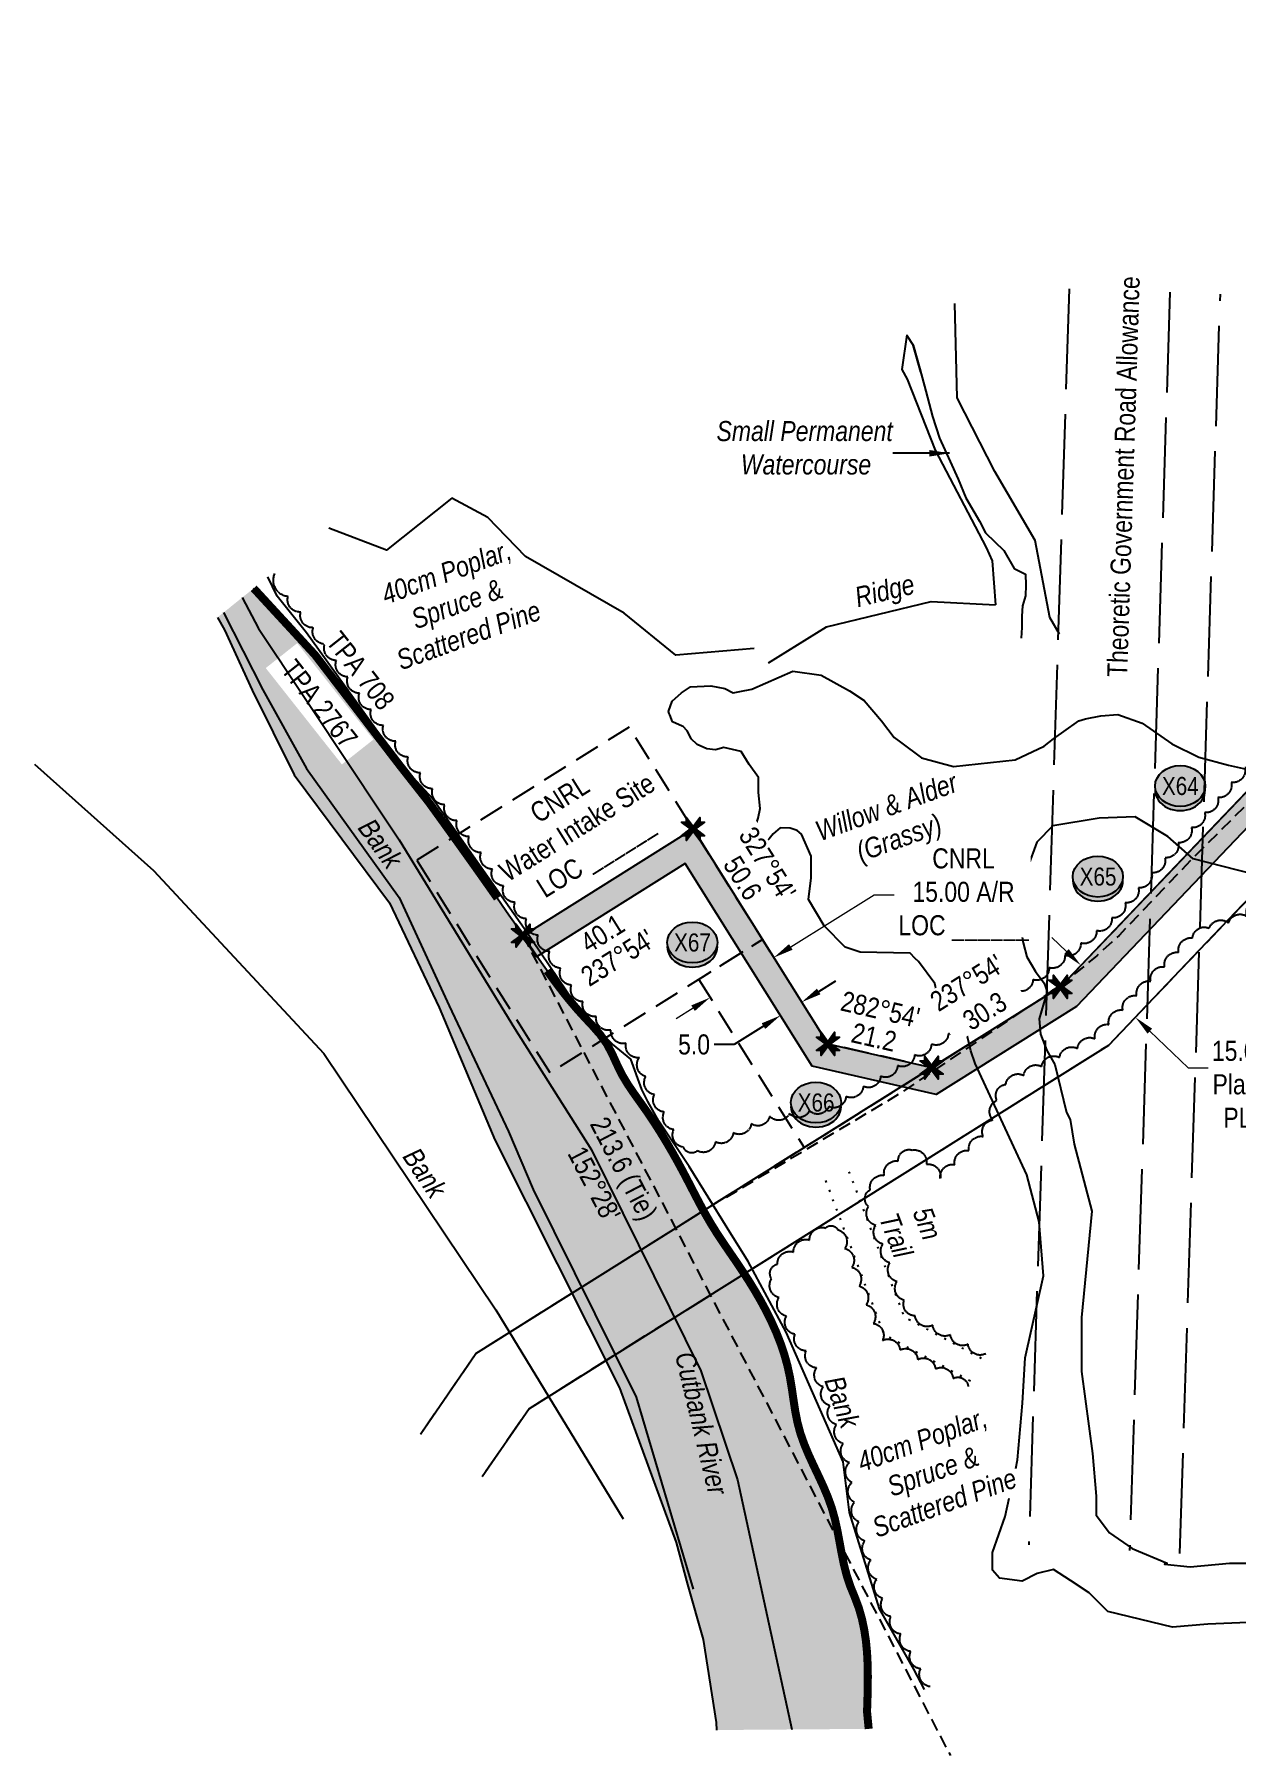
# Model space of a CAD drawing. Extents: x 350972 to 367082, y 6047220 to 6054831.
# Drawn here: x 355154 to 355753, y 6047321 to 6048179 of the extents above; entities that cross this region are included whole.
import ezdxf
from ezdxf.enums import TextEntityAlignment as Align

# ---------------------------------------------------------------- set-up
doc = ezdxf.new("R2010")
doc.units = 0
doc.header["$LTSCALE"] = 5
doc.header["$PDSIZE"] = 0.5
for name, pattern in [('0', [1, 1, 0]), ('CENTERLINEX3', [5, 2.5, -1, 0.5, -1]), ('foc-ACCESSROAD', [3.75, 2.5, -1.25]), ('foc-TIELINE', [1.875, 1.25, -0.625]), ('foc-TOPO', [1, 0.2, -0.8]), ('foc-UNSURVEYED', [12.5, 10, -2.5]), ('UG_PIPE', [1.875, 1.25, -0.625])]:
    doc.linetypes.add(name, pattern=pattern)
doc.layers.get('Defpoints').update_dxf_attribs({"color": 9})
for name, color, linetype in [('AS-PIPE-UG', 44, 'UG_PIPE'), ('C-AR', 13, 'foc-ACCESSROAD'), ('C-RW', 13, 'Continuous'), ('C-WS', 13, 'foc-ACCESSROAD'), ('L-BD', 7, 'Continuous'), ('L-BD1', 253, 'Continuous'), ('L-MON', 1, 'Continuous'), ('L-ROAD-T', 7, 'Continuous'), ('L-TIE', 7, 'foc-TIELINE'), ('L-USEC', 7, 'foc-UNSURVEYED'), ('P-CROSSINGS', 250, 'Continuous'), ('P-PROPOSED', 10, 'Continuous'), ('P-PROPOSED-H', 21, 'Continuous'), ('P-TXT', 4, 'Continuous'), ('T-BUSH', 110, '0'), ('T-BUSH-T', 110, 'Continuous'), ('T-CREEK', 160, 'Continuous'), ('T-GENERAL', 48, 'foc-TOPO'), ('T-SLOPE', 48, 'Continuous'), ('T-WATER', 160, 'Continuous'), ('T-WATER-H', 133, 'Continuous'), ('T-WATER-T', 170, 'Continuous'), ('WETLAND', 143, 'Continuous')]:
    doc.layers.add(name, color=color, linetype=linetype)
doc.layers.add('AS-TRAPPER BOUNDARY', color=7, linetype='CENTERLINEX3', true_color=0xb85c00, transparency=0.6)
doc.layers.add('AS-TRAPPER-T', color=7, linetype='Continuous', true_color=0xc26100)
for name, color, linetype, lineweight in [('C-AR-T', 13, 'Continuous', 9), ('C-RW-T', 13, 'Continuous', 9), ('C-WS-T', 13, 'Continuous', 9), ('T-TEXT', 48, 'Continuous', 18)]:
    doc.layers.add(name, color=color, linetype=linetype, lineweight=lineweight)
doc.styles.add('240', font='ARIALN.TTF', dxfattribs={"height": 30})
doc.styles.add('80CG', font='ARIALN.TTF', dxfattribs={"height": 10})
doc.styles.add('80L', font='ARIALN.TTF', dxfattribs={"height": 10})
doc.styles.add('Crossing', font='ARIALN.TTF', dxfattribs={"height": 10})
doc.styles.add('foc-LtypeFont', font='ARIALN.TTF', dxfattribs={"height": 7.35})
doc.styles.get("Standard").update_dxf_attribs({"font": 'ARIALN.TTF'})
doc.linetypes.add('foc-TOPO-flowdirection-NOLINE', pattern='A,0,[">",foc-LtypeFont,S=0.3,R=0,X=0,Y=-0.945],-20,[">",foc-LtypeFont,S=0.3,R=0,X=0,Y=-0.945],0', length=20)
doc.dimstyles.new('Compass 5 000', dxfattribs={"dimscale": 5, "dimtxt": 9, "dimasz": 2, "dimexe": 0.2, "dimexo": 0.0625, "dimgap": 0.5, "dimtad": 0, "dimtih": 1, "dimtoh": 1, "dimzin": 0, "dimdsep": 46, "dimtxsty": '80CG', "dimcen": 0.1, "dimse1": 1, "dimse2": 1, "dimclrd": 256, "dimclrt": 256, "dimaunit": 1, "dimadec": 4, "dimazin": 0, "dimtfac": 0.06, "dimtofl": 0, "dimtmove": 0, "dimatfit": 1, "dimfxl": 0.2, "dimtolj": 1, "dimtzin": 0, "dimlwd": -1, "dimarcsym": 0})

# ---------------------------------------------------------------- blocks, each defined once
blk = doc.blocks.new('*D544')
at = {"layer": 'C-RW-T', "transparency": 16777216}
for p, q in [((355668.43, 6047721.66), (355661.19, 6047728.56)), ((355710.01, 6047681.95), (355729.11, 6047663.71)), ((355729.11, 6047663.71), (355739.11, 6047663.71))]:
    blk.add_line(p, q, dxfattribs=at)
for points in [[(355669.58, 6047722.86), (355667.28, 6047720.45), (355675.66, 6047714.75)], [(355711.16, 6047683.16), (355708.86, 6047680.74), (355702.78, 6047688.86)]]:
    blk.add_solid(points, dxfattribs=at)
at = {"layer": 'Defpoints', "color": 0, "transparency": 16777216}
for p in [(355685.16, 6047724.7), (355712.28, 6047698.81), (355702.78, 6047688.86)]:
    blk.add_point(p, dxfattribs=at)
at = {"layer": 'C-RW-T', "transparency": 16777216, "insert": (355778.2, 6047663.71), "char_height": 10, "attachment_point": 5, "style": '80CG'}
blk.add_mtext('\\A1;CNRL\\P15.00 P/L R/W\\PPlan 972 0902\\PPLA 960075', dxfattribs=at)
blk = doc.blocks.new('*D547')
at = {"layer": 'C-AR-T', "transparency": 16777216}
for p, q in [((355530.98, 6047723.94), (355572.51, 6047749.98)), ((355572.51, 6047749.98), (355582.51, 6047749.98)), ((355482.28, 6047693.39), (355473.8, 6047688.08))]:
    blk.add_line(p, q, dxfattribs=at)
for points in [[(355530.1, 6047725.35), (355531.87, 6047722.53), (355522.51, 6047718.62)], [(355481.39, 6047694.8), (355483.16, 6047691.98), (355490.75, 6047698.7)]]:
    blk.add_solid(points, dxfattribs=at)
at = {"layer": 'Defpoints', "color": 0, "transparency": 16777216}
for p in [(355522.51, 6047718.62), (355534.61, 6047699.34), (355502.84, 6047679.42)]:
    blk.add_point(p, dxfattribs=at)
at = {"layer": 'C-AR-T', "transparency": 16777216, "insert": (355617.11, 6047749.98), "char_height": 10, "attachment_point": 5, "style": '80CG', "bg_fill": 3, "box_fill_scale": 1.1, "bg_fill_color": 256, "bg_fill_true_color": 13158600, "bg_fill_transparency": 0}
blk.add_mtext('\\A1;CNRL\\P15.00 A/R\\PLOC ______', dxfattribs=at)
blk = doc.blocks.new('TEMP')
h = blk.add_hatch(color=255)
h.dxf.hatch_style = 1
h.paths.add_polyline_path([(0, 0.25), (-0.67, 1.15), (-0.67, 0.67), (-1.15, 0.67), (-0.25, 0), (-1.15, -0.67), (-0.67, -0.67), (-0.67, -1.15), (0, -0.25), (0.67, -1.15), (0.67, -0.67), (1.15, -0.67), (0.25, 0), (1.15, 0.67), (0.67, 0.67), (0.67, 1.15)])
h.paths.add_polyline_path([(0.57, 0.85), (0.57, 0.57), (0.85, 0.57), (0.08, 0), (0.85, -0.57), (0.57, -0.57), (0.57, -0.85), (0, -0.08), (-0.57, -0.85), (-0.57, -0.57), (-0.85, -0.57), (-0.08, 0), (-0.85, 0.57), (-0.57, 0.57), (-0.57, 0.85), (0, 0.08)], flags=16)
h = blk.add_hatch(color=1)
h.dxf.hatch_style = 1
h.paths.add_polyline_path([(0, 0.08), (-0.57, 0.85), (-0.57, 0.57), (-0.85, 0.57), (-0.08, 0), (-0.85, -0.57), (-0.57, -0.57), (-0.57, -0.85), (0, -0.08), (0.57, -0.85), (0.57, -0.57), (0.85, -0.57), (0.08, 0), (0.85, 0.57), (0.57, 0.57), (0.57, 0.85)])
at = {"color": 1}
for p, q in [((-0.08, 0), (0.08, 0)), ((0, 0.08), (0, -0.08))]:
    blk.add_line(p, q, dxfattribs=at)
at = {"color": 255, "flags": 128}
blk.add_lwpolyline([(-0.25, 0), (-1.15, 0.67), (-0.67, 0.67), (-0.67, 1.15), (0, 0.25), (0.67, 1.15), (0.67, 0.67), (1.15, 0.67), (0.25, 0), (1.15, -0.67), (0.67, -0.67), (0.67, -1.15), (0, -0.25), (-0.67, -1.15), (-0.67, -0.67), (-1.15, -0.67)], close=True, dxfattribs=at)
at = {"color": 1, "flags": 128}
blk.add_lwpolyline([(-0.08, 0), (-0.85, 0.57), (-0.57, 0.57), (-0.57, 0.85), (0, 0.08), (0.57, 0.85), (0.57, 0.57), (0.85, 0.57), (0.08, 0), (0.85, -0.57), (0.57, -0.57), (0.57, -0.85), (0, -0.08), (-0.57, -0.85), (-0.57, -0.57), (-0.85, -0.57)], close=True, dxfattribs=at)
blk = doc.blocks.new('xing2')
h = blk.add_hatch(color=50)
h.dxf.hatch_style = 1
edge = h.paths.add_edge_path()
edge.add_ellipse((0, 0), major_axis=(-12.5, 0), ratio=0.816297, start_angle=0, end_angle=360)
h = blk.add_hatch(color=250)
h.dxf.hatch_style = 1
edge = h.paths.add_edge_path()
edge.add_ellipse((0, -2.05), major_axis=(-12.5, 0), ratio=0.816297, start_angle=0, end_angle=180)
edge.add_line((12.5, -2.05), (12.5, 0))
edge.add_ellipse((0, 0), major_axis=(-12.5, 0), ratio=0.816297, start_angle=0, end_angle=180, ccw=False)
edge.add_line((-12.5, 0), (-12.5, -2.05))
at = {"color": 250}
blk.add_ellipse((0, 0), major_axis=(-12.5, 0), ratio=0.816297, dxfattribs=at)
blk.add_ellipse((0, -2.05), major_axis=(-12.5, 0), ratio=0.816297, start_param=0, end_param=3.141593, dxfattribs=at)
at = {"color": 250, "style": 'Crossing'}
blk.add_attdef('CROSSING', text='', height=9, dxfattribs=at).set_placement((0.09, 0.02), align=Align.MIDDLE_CENTER)
at = {"color": 250, "style": 'Crossing', "flags": 1}
for tag, p in [('OWNER', (0.09, -12.49)), ('DESCRIPTION', (0.09, -25.77)), ('LOCATION', (0.09, -39.3)), ('DWG_REF', (0.09, -52.84))]:
    blk.add_attdef(tag, text='', height=9, dxfattribs=at).set_placement(p, align=Align.MIDDLE_CENTER)
blk = doc.blocks.new('*D630')
at = {"layer": 'Defpoints', "color": 0, "transparency": 16777216}
for p in [(355512.87, 6047734), (355502.28, 6047727.36), (355525.86, 6047689.77)]:
    blk.add_point(p, dxfattribs=at)
at = {"layer": 'P-TXT', "transparency": 16777216}
for p, q in [((355544.92, 6047701.72), (355553.39, 6047707.03)), ((355517.39, 6047684.45), (355502.72, 6047675.25)), ((355502.72, 6047675.25), (355492.72, 6047675.25))]:
    blk.add_line(p, q, dxfattribs=at)
for points in [[(355544.03, 6047703.13), (355545.8, 6047700.31), (355536.45, 6047696.41)], [(355516.5, 6047685.86), (355518.27, 6047683.04), (355525.86, 6047689.77)]]:
    blk.add_solid(points, dxfattribs=at)
at = {"layer": 'P-TXT', "transparency": 16777216, "insert": (355482.77, 6047675.25), "char_height": 10, "attachment_point": 5, "style": '80CG'}
blk.add_mtext('\\A1;5.0', dxfattribs=at)

msp = doc.modelspace()

# ---------------------------------------------------------------- hatches: boundary and pattern name
at = {"layer": 'P-PROPOSED-H'}
h = msp.add_hatch(color=256, dxfattribs=at)
h.dxf.hatch_style = 1
h.paths.add_polyline_path([(355840.916, 6048178.974), (355919.748, 6048123.436), (355952.638, 6048100.266), (355968.311, 6048092.899), (355862.466, 6047892.289), (355673.392, 6047694.276), (355603.442, 6047650.406), (355541.664, 6047664.562), (355478.347, 6047765.52), (355404.236, 6047719.039), (355397.448, 6047729.536), (355482.295, 6047782.748), (355549.502, 6047675.588), (355601.186, 6047663.746), (355665.429, 6047704.036), (355852.223, 6047899.662), (355951.148, 6048087.155), (355946.332, 6048089.418), (355912.55, 6048113.218), (355833.536, 6048168.883)])
at = {"layer": 'T-WATER-H'}
h = msp.add_hatch(color=256, dxfattribs=at)
h.dxf.hatch_style = 1
h.paths.add_polyline_path([(355493.908, 6047333.427), (355569.768, 6047334.015), (355568.948, 6047342.596), (355569.146, 6047348.512), (355569.294, 6047354.416), (355569.345, 6047360.295), (355569.247, 6047366.137), (355568.953, 6047371.93), (355568.414, 6047377.661), (355567.579, 6047383.319), (355566.4, 6047388.89), (355564.827, 6047394.362), (355562.819, 6047399.725), (355560.631, 6047405.053), (355558.812, 6047410.498), (355557.397, 6047416.069), (355556.242, 6047421.721), (355555.202, 6047427.408), (355554.135, 6047433.087), (355552.898, 6047438.714), (355551.346, 6047444.243), (355549.399, 6047449.65), (355547.151, 6047454.963), (355544.724, 6047460.218), (355540.409, 6047469.321), (355537.611, 6047476.008), (355535.708, 6047481.403), (355534.232, 6047486.922), (355533.135, 6047492.554), (355532.253, 6047498.252), (355531.416, 6047503.97), (355530.458, 6047509.663), (355529.223, 6047515.286), (355527.669, 6047520.824), (355525.824, 6047526.278), (355523.713, 6047531.649), (355521.363, 6047536.936), (355518.799, 6047542.141), (355516.05, 6047547.265), (355513.139, 6047552.307), (355510.095, 6047557.269), (355506.944, 6047562.152), (355503.712, 6047566.957), (355500.446, 6047571.714), (355495.107, 6047579.532), (355491.003, 6047586.12), (355488.135, 6047591.093), (355485.39, 6047596.147), (355482.721, 6047601.251), (355480.076, 6047606.374), (355477.407, 6047611.483), (355474.671, 6047616.554), (355471.855, 6047621.577), (355468.954, 6047626.548), (355465.96, 6047631.463), (355462.865, 6047636.317), (355459.664, 6047641.106), (355456.35, 6047645.825), (355450.588, 6047653.859), (355446.786, 6047660.201), (355444.246, 6047665.38), (355441.86, 6047670.64), (355439.165, 6047675.692), (355435.826, 6047680.325), (355432.018, 6047684.658), (355425.604, 6047691.477), (355420.431, 6047697.597), (355416.837, 6047702.101), (355413.357, 6047706.686), (355409.969, 6047711.336), (355406.653, 6047716.037), (355403.389, 6047720.775), (355400.155, 6047725.535), (355396.93, 6047730.302), (355393.696, 6047735.061), (355390.443, 6047739.808), (355387.172, 6047744.543), (355383.885, 6047749.266), (355380.584, 6047753.98), (355377.269, 6047758.684), (355373.943, 6047763.38), (355370.606, 6047768.069), (355367.26, 6047772.751), (355363.907, 6047777.429), (355360.548, 6047782.103), (355357.185, 6047786.773), (355353.819, 6047791.442), (355350.429, 6047796.112), (355336.044, 6047814.408), (355293.771, 6047869.505), (355263.187, 6047902.716), (355245.129, 6047888.238), (355248.712, 6047881.995), (355262.515, 6047851.955), (355283.399, 6047809.717), (355330.865, 6047745.955), (355355.605, 6047693.665), (355383.415, 6047627.672), (355445.549, 6047504.069), (355473.915, 6047426.974), (355479.573, 6047406.055), (355487.346, 6047378.566), (355493.772, 6047337.143)])

# ---------------------------------------------------------------- linework, layer by layer
at = {"layer": 'AS-PIPE-UG', "flags": 128}
msp.add_lwpolyline([(355903.111, 6048102.94), (355919.412, 6048090.007), (355930.184, 6048079.788), (355937.218, 6048068.101), (355938.163, 6048060.752), (355937.478, 6048053.583), (355934.785, 6048043.491), (355931.729, 6048035.419), (355929.143, 6048027.868), (355923.96, 6048017.193), (355907.267, 6047983.732), (355877.266, 6047929.972), (355866.802, 6047913.601), (355854.777, 6047896.543), (355835.776, 6047873.766), (355788.329, 6047825.855), (355769.471, 6047806.163), (355730.396, 6047767.106), (355694.722, 6047729.699), (355683.534, 6047719.46), (355672.722, 6047710.655), (355659.255, 6047700.686), (355584.848, 6047650.456), (355497.889, 6047598.519)], dxfattribs=at)
at = {"layer": 'AS-TRAPPER BOUNDARY', "const_width": 3.999, "flags": 128}
msp.add_lwpolyline([(355569.835, 6047334.016), (355569.015, 6047342.591), (355569.213, 6047348.507), (355569.362, 6047354.411), (355569.412, 6047360.29), (355569.315, 6047366.132), (355569.021, 6047371.925), (355568.481, 6047377.656), (355567.646, 6047383.314), (355566.467, 6047388.885), (355564.895, 6047394.357), (355562.887, 6047399.72), (355560.698, 6047405.048), (355558.88, 6047410.493), (355557.465, 6047416.064), (355556.309, 6047421.716), (355555.27, 6047427.403), (355554.203, 6047433.082), (355552.965, 6047438.709), (355551.413, 6047444.238), (355549.467, 6047449.645), (355547.218, 6047454.958), (355544.792, 6047460.213), (355542.311, 6047465.447), (355539.898, 6047470.698), (355537.679, 6047476.003), (355535.775, 6047481.398), (355534.299, 6047486.917), (355533.203, 6047492.549), (355532.32, 6047498.247), (355531.484, 6047503.965), (355530.526, 6047509.658), (355529.29, 6047515.281), (355527.737, 6047520.819), (355525.891, 6047526.273), (355523.781, 6047531.644), (355521.43, 6047536.931), (355518.867, 6047542.136), (355516.117, 6047547.26), (355513.207, 6047552.302), (355510.163, 6047557.264), (355507.011, 6047562.147), (355503.78, 6047566.952), (355500.514, 6047571.709), (355497.27, 6047576.459), (355494.103, 6047581.247), (355491.071, 6047586.115), (355488.202, 6047591.088), (355485.458, 6047596.142), (355482.789, 6047601.246), (355480.144, 6047606.369), (355477.474, 6047611.478), (355474.738, 6047616.549), (355471.923, 6047621.572), (355469.022, 6047626.543), (355466.027, 6047631.458), (355462.933, 6047636.312), (355459.731, 6047641.101), (355456.417, 6047645.82), (355453.055, 6047650.509), (355449.809, 6047655.266), (355446.853, 6047660.196), (355444.314, 6047665.375), (355441.928, 6047670.635), (355439.233, 6047675.687), (355435.894, 6047680.32), (355432.086, 6047684.653), (355428.108, 6047688.882), (355424.226, 6047693.182), (355420.498, 6047697.592), (355416.904, 6047702.096), (355413.424, 6047706.681), (355410.036, 6047711.331), (355409.528, 6047712.052)], dxfattribs=at)
at = {"layer": 'C-AR', "flags": 128}
msp.add_lwpolyline([(355346.357, 6047481.053), (355373.972, 6047521.247), (355658.472, 6047699.67), (355665.429, 6047704.036), (355736.465, 6047778.43), (355852.223, 6047899.662), (355942.974, 6048071.663), (355976.945, 6048055.697), (355882.95, 6047877.543), (355734.662, 6047722.249), (355689.315, 6047674.757), (355657.023, 6047654.504), (355400.477, 6047493.608), (355377.198, 6047459.726)], dxfattribs=at)
msp.add_lwpolyline([(355485.072, 6047707.751), (355537.658, 6047623.903), (355601.188, 6047663.745), (355549.502, 6047675.588), (355516.837, 6047727.672)], close=True, dxfattribs=at)
at = {"layer": 'C-RW', "flags": 128}
for points in [[(355346.357, 6047481.053), (355373.972, 6047521.247), (355658.472, 6047699.67), (355665.429, 6047704.036), (355736.465, 6047778.43), (355852.223, 6047899.662), (355942.974, 6048071.663), (355937.504, 6048074.237), (355903.5, 6048090.218), (355892.875, 6048095.211), (355820.255, 6048151.697)], [(356304.31, 6047909.851), (356273.482, 6047916.316), (355976.945, 6048055.697), (355882.95, 6047877.543), (355734.662, 6047722.249), (355689.315, 6047674.757), (355657.023, 6047654.504), (355400.477, 6047493.608), (355377.198, 6047459.726)]]:
    msp.add_lwpolyline(points, dxfattribs=at)
at = {"layer": 'C-WS', "flags": 128}
msp.add_lwpolyline([(355344.493, 6047767.162), (355410.92, 6047661.245), (355516.837, 6047727.672), (355450.41, 6047833.589)], close=True, dxfattribs=at)
at = {"layer": 'L-TIE', "flags": 128}
msp.add_lwpolyline([(355397.465, 6047729.546), (355610.593, 6047320.695)], dxfattribs=at)
at = {"layer": 'L-USEC', "flags": 128}
for points in [[(355669.772, 6048052.058), (355649.69, 6047425.827)], [(355720.053, 6048050.366), (355699.932, 6047422.912)], [(355725.017, 6047421.456), (355745.158, 6048049.521)]]:
    msp.add_lwpolyline(points, dxfattribs=at)
at = {"layer": 'P-PROPOSED', "flags": 128}
msp.add_lwpolyline([(355840.916, 6048178.974), (355919.748, 6048123.436), (355952.638, 6048100.266), (355968.311, 6048092.899), (355862.466, 6047892.289), (355673.392, 6047694.276), (355603.442, 6047650.406), (355541.664, 6047664.562), (355478.347, 6047765.52), (355404.236, 6047719.039), (355397.448, 6047729.536), (355482.295, 6047782.748), (355549.502, 6047675.588), (355601.186, 6047663.746), (355665.429, 6047704.036), (355852.223, 6047899.662), (355951.148, 6048087.155), (355946.332, 6048089.418), (355912.55, 6048113.218), (355833.536, 6048168.883)], dxfattribs=at)
at = {"layer": 'T-BUSH', "flags": 128}
for points in [[(355836.645, 6048119.346, -0.5205671), (355845.444, 6048114.599, -0.5205671), (355854.244, 6048109.851, -0.5205671), (355862.683, 6048109.804, -0.5205671), (355870.968, 6048109.517, -0.5205671), (355879.497, 6048104.299, -0.5205671), (355887.837, 6048099.057, -0.5205671), (355880.878, 6048091.949, -0.5205671), (355887.355, 6048084.332, -0.5205671), (355893.833, 6048076.716, -0.5205671), (355900.31, 6048069.099, -0.5205671), (355905.849, 6048060.955, -0.5205671), (355908.99, 6048051.462, -0.5205671), (355912.131, 6048041.97, -0.5205671), (355909.445, 6048032.925, -0.5205671), (355904.89, 6048024.024, -0.5205671), (355900.335, 6048015.124, -0.5205671), (355895.78, 6048006.223, -0.5205671), (355891.225, 6047997.322, -0.5205671), (355886.67, 6047988.421, -0.5205671), (355882.115, 6047979.521, -0.5205671), (355877.695, 6047970.552, -0.5205671), (355873.284, 6047961.579, -0.5205671), (355868.872, 6047952.606, -0.5205671), (355864.461, 6047943.633, -0.5205671), (355860.05, 6047934.66, -0.5205671), (355855.639, 6047925.687, -0.5205671), (355851.227, 6047916.714, -0.5205671), (355845.288, 6047908.715, -0.5205671), (355839.022, 6047900.923, -0.5205671), (355832.755, 6047893.132, -0.5205671), (355826.489, 6047885.341, -0.5205671), (355820.222, 6047877.55, -0.5205671), (355813.955, 6047869.759, -0.5205671), (355807.48, 6047862.157, -0.5205671), (355800.33, 6047855.168, -0.5205671), (355793.18, 6047848.178, -0.5205671), (355786.031, 6047841.188, -0.5205671), (355778.881, 6047834.199, -0.5205671), (355771.732, 6047827.209, -0.5205671), (355764.582, 6047820.219, -0.5205671), (355757.432, 6047813.229, -0.5205671), (355750.579, 6047805.959, -0.5205671), (355743.968, 6047798.457, -0.5205671), (355737.358, 6047790.955, -0.5205671), (355730.748, 6047783.454, -0.5205671), (355724.137, 6047775.952, -0.5205671), (355717.527, 6047768.45, -0.5205671), (355710.917, 6047760.948, -0.5205671), (355704.306, 6047753.447, -0.5205671), (355697.696, 6047745.945, -0.5205671), (355691.086, 6047738.443, -0.5205671), (355683.439, 6047732.042, -0.5205671), (355675.553, 6047725.895, -0.5205671), (355667.667, 6047719.748, -0.5205671), (355659.781, 6047713.601, -0.5205671), (355651.768, 6047707.635, -0.5205671), (355643.331, 6047702.27, -0.5205671), (355634.893, 6047696.906, -0.5205671), (355626.455, 6047691.542, -0.5205671), (355618.017, 6047686.177, -0.5205671), (355609.579, 6047680.813, -0.5205671), (355601.142, 6047675.449, -0.5205671), (355592.704, 6047670.084, -0.5205671), (355584.266, 6047664.72, -0.5205671), (355575.786, 6047659.425, -0.5205671), (355567.154, 6047654.379, -0.5205671), (355558.522, 6047649.334, -0.5205671), (355549.89, 6047644.288, -0.5205671), (355540.254, 6047642.15, -0.5205671), (355530.347, 6047640.799, -0.5205671), (355520.44, 6047639.448, -0.5205671), (355511.274, 6047635.709, -0.5205671), (355502.342, 6047631.216, -0.5205671), (355493.41, 6047626.722, -0.5205671), (355484.478, 6047622.229, -0.5205671), (355477.512, 6047624.063, -0.5205671), (355472.698, 6047632.826, -0.5205671), (355467.884, 6047641.59, -0.5205671), (355462.963, 6047650.291, -0.5205671), (355458.699, 6047659.263, -0.5205671), (355455.486, 6047668.732, -0.5205671), (355448.869, 6047675.924, -0.5205671), (355441.346, 6047682.509, -0.5205671), (355433.922, 6047689.203, -0.5205671), (355427.336, 6047696.663, -0.5205671), (355421.667, 6047704.899, -0.5205671), (355416.258, 6047713.307, -0.5205671), (355410.8, 6047721.682, -0.5205671), (355405.017, 6047729.839, -0.5205671), (355399.235, 6047737.996, -0.5205671), (355393.467, 6047746.163, -0.5205671), (355387.84, 6047754.428, -0.5205671), (355382.212, 6047762.692, -0.5205671), (355376.585, 6047770.957, -0.5205671), (355370.602, 6047778.966, -0.5205671), (355364.543, 6047786.92, -0.5205671), (355358.485, 6047794.874, -0.5205671), (355352.426, 6047802.827, -0.5205671), (355346.367, 6047810.781, -0.5205671), (355340.209, 6047818.658, -0.5205671), (355334.043, 6047826.53, -0.5205671), (355327.878, 6047834.401, -0.5205671), (355321.712, 6047842.272, -0.5205671), (355315.917, 6047850.418, -0.5205671), (355310.173, 6047858.603, -0.5205671), (355304.429, 6047866.787, -0.5205671), (355298.686, 6047874.971, -0.5205671), (355292.942, 6047883.155, -0.5205671), (355286.681, 6047890.946, -0.5205671), (355280.323, 6047898.663, -0.5205671), (355273.814, 6047910.169, -0.5205671)], [(355628.179, 6047521.079, -0.5205671), (355619.368, 6047525.806, -0.5205671), (355610.558, 6047530.533, -0.5205671), (355601.747, 6047535.26, -0.5205671), (355592.937, 6047539.988, -0.5205671), (355587.53, 6047547.704, -0.5205671), (355583.979, 6047557.051, -0.5205671), (355580.429, 6047566.398, -0.5205671), (355576.878, 6047575.745, -0.5205671), (355573.328, 6047585.092, -0.5205671), (355569.777, 6047594.439, -0.5205671), (355570.574, 6047602.879, -0.5205671), (355577.569, 6047610.024, -0.5205671), (355584.563, 6047617.169, -0.5205671), (355591.559, 6047622.665, -0.5205671), (355598.575, 6047615.541, -0.5205671), (355605.591, 6047608.417, -0.5205671), (355612.707, 6047615.357, -0.5205671), (355619.824, 6047622.38, -0.5205671), (355626.941, 6047629.403, -0.5205671), (355631.807, 6047637.638, -0.5205671), (355633.755, 6047647.446, -0.5205671), (355638.162, 6047655.379, -0.5205671), (355647.102, 6047659.858, -0.5205671), (355656.041, 6047664.337, -0.5205671), (355664.98, 6047668.816, -0.5205671), (355673.919, 6047673.296, -0.5205671), (355682.619, 6047678.101, -0.5205671), (355689.573, 6047685.285, -0.5205671), (355696.527, 6047692.469, -0.5205671), (355703.482, 6047699.653, -0.5205671), (355710.436, 6047706.837, -0.5205671), (355717.39, 6047714.021, -0.5205671), (355724.344, 6047721.205, -0.5205671), (355731.299, 6047728.39, -0.5205671), (355739.621, 6047733.267, -0.5205671), (355749.26, 6047735.927, -0.5205671), (355758.549, 6047739.078, -0.5205671), (355764.217, 6047747.314, -0.5205671), (355769.886, 6047755.551, -0.5205671), (355775.554, 6047763.787, -0.5205671), (355781.223, 6047772.024, -0.5205671), (355786.892, 6047780.26, -0.5205671), (355792.793, 6047788.32, -0.5205671), (355799.192, 6047796.003, -0.5205671), (355805.591, 6047803.686, -0.5205671), (355811.99, 6047811.369, -0.5205671), (355818.389, 6047819.051, -0.5205671), (355824.788, 6047826.734, -0.5205671), (355831.187, 6047834.417, -0.5205671), (355837.586, 6047842.1, -0.5205671), (355843.985, 6047849.782, -0.5205671), (355850.384, 6047857.465, -0.5205671), (355856.784, 6047865.148, -0.5205671), (355863.183, 6047872.831, -0.5205671), (355869.587, 6047880.509, -0.5205671), (355876.051, 6047888.137, -0.5205671), (355882.515, 6047895.765, -0.5205671), (355888.979, 6047903.394, -0.5205671), (355895.442, 6047911.022, -0.5205671), (355901.906, 6047918.651, -0.5205671), (355908.167, 6047926.413, -0.5205671), (355912.67, 6047935.341, -0.5205671), (355917.172, 6047944.268, -0.5205671), (355921.714, 6047953.174, -0.5205671), (355926.706, 6047961.837, -0.5205671), (355931.699, 6047970.501, -0.5205671), (355936.691, 6047979.164, -0.5205671), (355941.683, 6047987.827, -0.5205671), (355946.675, 6047996.49, -0.5205671), (355951.667, 6048005.154, -0.5205671), (355956.659, 6048013.817, -0.5205671), (355961.651, 6048022.48, -0.5205671), (355967.198, 6048030.77, -0.5205671), (355973.536, 6048038.26, -0.5205671), (355983.534, 6048038.319, -0.5205671), (355993.532, 6048038.379, -0.5205671), (356003.512, 6048038.319, -0.5205671), (356013.003, 6048035.175, -0.5205671), (356022.495, 6048032.03, -0.5205671), (356031.904, 6048028.685, -0.5205671), (356040.879, 6048024.277, -0.5205671), (356049.853, 6048019.869, -0.5205671), (356058.828, 6048015.461, -0.5205671), (356067.802, 6048011.054, -0.5205671), (356076.777, 6048006.646, -0.5205671), (356085.751, 6048002.238, -0.5205671), (356094.726, 6047997.83, -0.5205671), (356103.701, 6047993.422, -0.5205671), (356112.675, 6047989.014, -0.5205671), (356121.65, 6047984.606, -0.5205671), (356130.624, 6047980.198, -0.5205671), (356139.599, 6047975.79, -0.5205671), (356148.573, 6047971.383, -0.5205671), (356157.548, 6047966.975, -0.5205671), (356166.523, 6047962.567, -0.5205671), (356175.497, 6047958.159, -0.5205671), (356184.472, 6047953.751, -0.5205671), (356193.446, 6047949.343, -0.5205671), (356202.421, 6047944.935, -0.5205671), (356211.396, 6047940.527, -0.5205671), (356220.37, 6047936.119, -0.5205671), (356229.345, 6047931.711, -0.5205671), (356238.319, 6047927.304, -0.5205671), (356247.294, 6047922.896, -0.5205671), (356256.268, 6047918.488, -0.5205671), (356265.243, 6047914.08, -0.5205671), (356274.726, 6047911.132, -0.5205671), (356284.497, 6047909.012, -0.5205671), (356294.269, 6047906.893, -0.4644329), (356303.524, 6047905.746, -0.4644329)], [(355600.408, 6047355.072, -0.5205671), (355595.751, 6047363.92, -0.5205671), (355590.831, 6047372.624, -0.5205671), (355585.867, 6047381.303, -0.5205671), (355580.902, 6047389.982, -0.5205671), (355576.781, 6047399.027, -0.5205671), (355573.829, 6047408.58, -0.5205671), (355570.876, 6047418.133, -0.5205671), (355567.924, 6047427.686, -0.5205671), (355564.971, 6047437.238, -0.5205671), (355562.759, 6047446.952, -0.5205671), (355561.48, 6047456.869, -0.5205671), (355560.2, 6047466.785, -0.5205671), (355557.111, 6047476.272, -0.5205671), (355553.795, 6047485.705, -0.5205671), (355550.48, 6047495.138, -0.5205671), (355547.164, 6047504.57, -0.5205671), (355543.849, 6047514.003, -0.5205671), (355538.652, 6047522.492, -0.5205671), (355533.071, 6047530.788, -0.5205671), (355528.82, 6047539.785, -0.5205671), (355525.129, 6047549.078, -0.5205671), (355521.438, 6047558.37, -0.5205671), (355524.329, 6047565.803, -0.5205671), (355532.337, 6047571.791, -0.5205671), (355540.345, 6047577.778, -0.5205671), (355548.352, 6047583.766, -0.5205671), (355554.369, 6047582.905, -0.5205671), (355557.92, 6047573.558, -0.5205671), (355561.47, 6047564.211, -0.5205671), (355565.021, 6047554.864, -0.5205671), (355568.571, 6047545.517, -0.5205671), (355572.122, 6047536.17, -0.5205671), (355576.685, 6047527.713, -0.5205671), (355585.496, 6047522.985, -0.5205671), (355594.306, 6047518.258, -0.5205671), (355603.117, 6047513.531, -0.5205671), (355611.928, 6047508.804, -0.5205671), (355619.432, 6047504.777, -0.5205671)]]:
    msp.add_lwpolyline(points, format="xyb", dxfattribs=at)
at = {"layer": 'T-CREEK', "flags": 128}
msp.add_lwpolyline([(355569.768, 6047334.015), (355568.948, 6047342.596), (355569.146, 6047348.512), (355569.294, 6047354.416), (355569.345, 6047360.295), (355569.247, 6047366.137), (355568.953, 6047371.93), (355568.414, 6047377.661), (355567.579, 6047383.319), (355566.4, 6047388.89), (355564.827, 6047394.362), (355562.819, 6047399.725), (355560.631, 6047405.053), (355558.812, 6047410.498), (355557.397, 6047416.069), (355556.242, 6047421.721), (355555.202, 6047427.408), (355554.135, 6047433.087), (355552.898, 6047438.714), (355551.346, 6047444.243), (355549.399, 6047449.65), (355547.151, 6047454.963), (355544.724, 6047460.218), (355542.243, 6047465.452), (355539.831, 6047470.703), (355537.611, 6047476.008), (355535.708, 6047481.403), (355534.232, 6047486.922), (355533.135, 6047492.554), (355532.253, 6047498.252), (355531.416, 6047503.97), (355530.458, 6047509.663), (355529.223, 6047515.286), (355527.669, 6047520.824), (355525.824, 6047526.278), (355523.713, 6047531.649), (355521.363, 6047536.936), (355518.799, 6047542.141), (355516.05, 6047547.265), (355513.139, 6047552.307), (355510.095, 6047557.269), (355506.944, 6047562.152), (355503.712, 6047566.957), (355500.446, 6047571.714), (355497.202, 6047576.464), (355494.036, 6047581.252), (355491.003, 6047586.12), (355488.135, 6047591.093), (355485.39, 6047596.147), (355482.721, 6047601.251), (355480.076, 6047606.374), (355477.407, 6047611.483), (355474.671, 6047616.554), (355471.855, 6047621.577), (355468.954, 6047626.548), (355465.96, 6047631.463), (355462.865, 6047636.317), (355459.664, 6047641.106), (355456.35, 6047645.825), (355452.988, 6047650.514), (355449.742, 6047655.271), (355446.786, 6047660.201), (355444.246, 6047665.38), (355441.86, 6047670.64), (355439.165, 6047675.692), (355435.826, 6047680.325), (355432.018, 6047684.658), (355428.04, 6047688.887), (355424.158, 6047693.187), (355420.431, 6047697.597), (355416.837, 6047702.101), (355413.357, 6047706.686), (355409.969, 6047711.336), (355406.653, 6047716.037), (355403.389, 6047720.775), (355400.155, 6047725.535), (355396.93, 6047730.302), (355393.696, 6047735.061), (355390.443, 6047739.808), (355387.172, 6047744.543), (355383.885, 6047749.266), (355380.584, 6047753.98), (355377.269, 6047758.684), (355373.943, 6047763.38), (355370.606, 6047768.069), (355367.26, 6047772.751), (355363.907, 6047777.429), (355360.548, 6047782.103), (355357.185, 6047786.773), (355353.819, 6047791.442), (355350.429, 6047796.112), (355336.044, 6047814.408), (355293.771, 6047869.505), (355263.187, 6047902.716)], dxfattribs=at)
at = {"layer": 'T-GENERAL', "flags": 128}
for points in [[(355548.272, 6047607.404), (355577.394, 6047530.736), (355620.851, 6047507.42)], [(355559.958, 6047611.843), (355587.421, 6047539.543), (355626.761, 6047518.436)]]:
    msp.add_lwpolyline(points, dxfattribs=at)
at = {"layer": 'T-SLOPE', "flags": 128}
for points in [[(355665.021, 6047879.967), (355660.097, 6047888.264), (355652.816, 6047926.679), (355632.797, 6047961.065), (355613.921, 6047997.837), (355612.769, 6048044.871)], [(355588.891, 6048029.228), (355586.419, 6048011.832), (355588.954, 6048007.104), (355603.042, 6047971.632), (355628.449, 6047923.176), (355631.407, 6047916.494), (355633.057, 6047894.605)], [(355597.661, 6047353.683), (355592.337, 6047363.797), (355575.156, 6047393.825), (355560.291, 6047441.934), (355557.03, 6047467.199), (355528.658, 6047531.844), (355509.809, 6047567.111), (355499.325, 6047583.864), (355480.351, 6047614.505), (355465.143, 6047637.024), (355459.77, 6047646.853), (355456.689, 6047652.904), (355451.298, 6047668.02), (355442.116, 6047675.376), (355427.446, 6047689.501), (355398.073, 6047733.142), (355352.344, 6047797.882), (355336.974, 6047814.755), (355289.507, 6047880.543), (355274.904, 6047898.921), (355270.306, 6047908.423)], [(355519.843, 6047865.592), (355548.771, 6047883.508), (355600.946, 6047896.196), (355632.987, 6047894.61)]]:
    msp.add_lwpolyline(points, dxfattribs=at)
at = {"layer": 'T-WATER'}
msp.add_lwpolyline([(355588.83, 6048028.798), (355591.976, 6048023.937), (355595.385, 6048012.246), (355598.308, 6048001.043), (355601.718, 6047988.379), (355605.127, 6047977.663), (355610.485, 6047965.973), (355614.382, 6047957.205), (355618.279, 6047947.951), (355625.098, 6047936.261), (355628.02, 6047930.416), (355637.275, 6047921.648), (355642.378, 6047912.57), (355648.026, 6047909.851), (355648.236, 6047904.411), (355648.026, 6047898.972), (355646.562, 6047893.951), (355646.144, 6047888.93), (355646.144, 6047883.282), (355645.878, 6047877.844)], dxfattribs=at)
at = {"layer": 'T-WATER', "linetype": 'foc-TOPO-flowdirection-NOLINE', "flags": 128}
msp.add_lwpolyline([(355595.846, 6048010.48), (355591.976, 6048023.937), (355595.385, 6048012.246), (355598.308, 6048001.043), (355601.718, 6047988.379), (355605.127, 6047977.663), (355610.485, 6047965.973), (355614.382, 6047957.205), (355618.279, 6047947.951), (355625.098, 6047936.261), (355628.02, 6047930.416), (355637.275, 6047921.648), (355642.378, 6047912.57), (355648.026, 6047909.851), (355648.236, 6047904.411), (355648.026, 6047898.972), (355646.562, 6047893.951), (355646.144, 6047888.93), (355646.144, 6047883.282), (355645.878, 6047877.844)], dxfattribs=at)
at = {"layer": 'WETLAND', "flags": 128}
for points in [[(355643.156, 6047463.837), (355644.107, 6047468.112), (355646.471, 6047496.484), (355647.799, 6047519.066), (355656.977, 6047559.88), (355654.903, 6047586.839), (355648.682, 6047610.342), (355622.936, 6047665.817), (355620.84, 6047672.106), (355616.705, 6047688.873), (355612.307, 6047695.51), (355604.441, 6047698.315), (355602.845, 6047705.697), (355594.739, 6047716.72), (355592.972, 6047718.218), (355590.499, 6047720.807), (355565.642, 6047721.409), (355558.182, 6047723.896), (355547.614, 6047734.464), (355539.844, 6047747.518), (355541.087, 6047758.397), (355541.087, 6047769.276), (355536.399, 6047780.242), (355534.143, 6047782.008), (355530.682, 6047783.161), (355525.738, 6047783.326), (355522.286, 6047780.298), (355520.134, 6047777.887), (355517.332, 6047774.756), (355514.201, 6047774.097), (355512.553, 6047776.074), (355511.894, 6047780.03), (355513.377, 6047783.985), (355514.695, 6047788.106), (355515.655, 6047792.993), (355514.859, 6047800.953), (355514.912, 6047808.468), (355510.212, 6047814.929), (355506.237, 6047821.321), (355497.59, 6047823.315), (355493.536, 6047822.281), (355489.203, 6047822.729), (355484.351, 6047824.838), (355481.397, 6047827.792), (355481.216, 6047828.146), (355479.393, 6047831.695), (355477.323, 6047833.858), (355476.875, 6047834.061), (355472.062, 6047836.246), (355470.732, 6047839.6), (355470.287, 6047840.347), (355470.035, 6047841.352), (355471.834, 6047846.523), (355476.555, 6047850.571), (355481.052, 6047853.718), (355491.17, 6047854.168), (355498.14, 6047852.819), (355502.268, 6047850.628), (355505.61, 6047851.395), (355511.588, 6047852.462), (355532.054, 6047861.434), (355546.138, 6047859.491), (355560.222, 6047851.721), (355567.507, 6047846.864), (355576.248, 6047836.665), (355582.562, 6047828.409), (355585.743, 6047826.023), (355596.16, 6047818.21), (355612.187, 6047813.839), (355642.783, 6047817.239), (355657.353, 6047824.038), (355661.935, 6047827.656), (355667.172, 6047831.397), (355674.668, 6047836.753), (355678.009, 6047837.755), (355685.653, 6047839.104), (355693.972, 6047839.778), (355706.113, 6047835.506), (355720.952, 6047825.164), (355734.443, 6047818.644), (355749.282, 6047814.597), (355764.152, 6047811.204)], [(355761.555, 6047760.281), (355731.545, 6047767.811), (355718.991, 6047779.058), (355702.66, 6047788.811), (355684.741, 6047788.131), (355661.606, 6047784.275), (355661.606, 6047784.275), (355653.667, 6047776.11), (355649.131, 6047763.861), (355646.182, 6047748.891), (355646.182, 6047740.726), (355645.729, 6047732.787), (355646.863, 6047725.983), (355648.677, 6047718.951), (355652.987, 6047711.693), (355657.296, 6047705.796), (355658.774, 6047701.731), (355658.297, 6047700.094), (355654.787, 6047688.066), (355655.511, 6047680.387), (355658.594, 6047672.261), (355662.631, 6047665.264), (355668.38, 6047641.416), (355670.204, 6047637.82), (355672.248, 6047625.554), (355681.168, 6047592.25), (355675.899, 6047539.203), (355675.899, 6047512.15), (355681.344, 6047471.355), (355683.287, 6047449.986), (355683.287, 6047440.661), (355689.892, 6047431.725), (355701.159, 6047423.955), (355718.643, 6047416.573), (355717.337, 6047416.076), (355730.047, 6047414.802), (355749.725, 6047416.573), (355771.871, 6047416.573)], [(355766.82, 6047387.433), (355738.846, 6047386.268), (355721.363, 6047384.714), (355689.115, 6047392.484), (355679.79, 6047401.809), (355670.466, 6047408.025), (355661.918, 6047413.464), (355653.759, 6047411.522), (355646.377, 6047407.637), (355635.11, 6047409.191), (355631.613, 6047413.076), (355631.613, 6047422.012), (355637.83, 6047439.884), (355639.873, 6047449.074)]]:
    msp.add_lwpolyline(points, dxfattribs=at)

# ---------------------------------------------------------------- block references
at = {"layer": 'L-MON', "xscale": 4.999313650000029, "yscale": 4.999313650000029, "zscale": 4.999313650000029}
for p in [(355397.465, 6047729.546), (355665.395, 6047704.051), (355601.166, 6047663.768)]:
    msp.add_blockref('TEMP', p, dxfattribs=at)
at = {"layer": 'P-CROSSINGS', "xscale": 0.99986273, "yscale": 0.99986273, "zscale": 0.99986273}
for p, values in [((355725.119, 6047804.179), {'CROSSING': 'X64'}), ((355684.098, 6047759.015), {'CROSSING': 'X65'}), ((355543.531, 6047646.349), {'CROSSING': 'X66'})]:
    msp.add_blockref('xing2', p, dxfattribs=at).add_auto_attribs(values)

# ---------------------------------------------------------------- texts
at = {"layer": 'C-WS-T', "insert": (355375.586, 6047778.535), "char_height": 9.99863, "attachment_point": 1, "rotation": 32.094456, "style": '80L'}
msp.add_mtext_dynamic_manual_height_columns('\\pi28.64348;CNRL\\P\\pi0.13443;Water Intake Site\\P\\pi11.64036;LOC ______', width=87.48063, gutter_width=50, heights=[0], dxfattribs=at)
at = {"layer": 'L-BD', "insert": (355452.241, 6047615.738), "char_height": 9.99863, "width": 54.79234, "attachment_point": 2, "rotation": 297.5325, "style": '80L', "bg_fill": 1, "box_fill_scale": 1.1, "bg_fill_color": 133, "bg_fill_transparency": 0}
msp.add_mtext("213.6 (Tie)\\P152°28'", dxfattribs=at)
at = {"layer": 'L-BD1'}
msp.add_text('50.6', height=9.9986, rotation=302.094456, dxfattribs=at).set_placement((355496.896, 6047765.092))
for s, rotation, p in [('40.1', 32.094456, (355437.087, 6047730.696)), ("237%%d54'", 32.094456, (355444.657, 6047718.625)), ("282%%D54'", 347.094103, (355575.666, 6047692.832)), ('21.2', 347.094103, (355572.484, 6047678.944))]:
    msp.add_text(s, height=9.9986, rotation=rotation, dxfattribs=at).set_placement(p, align=Align.MIDDLE_CENTER)
at = {"layer": 'L-ROAD-T', "style": '80L'}
msp.add_text('Theoretic Government Road Allowance', height=9.99866, rotation=88.197395, dxfattribs=at).set_placement((355696.858, 6047958.465), align=Align.MIDDLE_CENTER)
at = {"layer": 'T-BUSH-T', "insert": (355544.092, 6047464.464), "char_height": 10.00052, "attachment_point": 1, "rotation": 20, "style": '80L'}
msp.add_mtext_dynamic_manual_height_columns('\\pi20.17447;{\\fArial Narrow|b0|i1|c0|p34;40cm Poplar,\\P\\pi30.01469;Spruce &\\P\\pi16.0542;Scattered Pine}', width=106.16412, gutter_width=50, heights=[0], dxfattribs=at)
at = {"layer": 'T-TEXT', "char_height": 10.00052, "attachment_point": 1, "style": '80L'}
for s, width, insert, rotation in [('\\pi8.09494;{\\fArial Narrow|b0|i1|c0|p34;Ridge}', 45.27735, (355554.192, 6047901.066), 13.667383), ('\\pi0.29829;{\\fArial Narrow|b0|i1|c0|p34;Bank}', 26.81896, (355322.686, 6047789.257), 305.691238), ('\\pi0.29829;{\\fArial Narrow|b0|i1|c0|p34;Bank}', 26.81896, (355345.244, 6047625.121), 303.841664), ('\\pi15.1758;{\\fArial Narrow|b0|i1|c0|p34;5m\\P\\pi11.97304;Trail}', 45.27735, (355595.538, 6047609.443), 290.799328), ('\\pi0.29829;{\\fArial Narrow|b0|i1|c0|p34;Bank}', 26.81896, (355556.926, 6047511.309), 289.365952)]:
    msp.add_mtext_dynamic_manual_height_columns(s, width=width, gutter_width=50, heights=[0], dxfattribs=dict(at, insert=insert, rotation=rotation))
at = {"layer": 'T-WATER-T', "insert": (355476.574, 6047986.198), "char_height": 10.00052, "attachment_point": 1, "style": '80L'}
msp.add_mtext_dynamic_manual_height_columns('\\pi17.40447;{\\fArial Narrow|b0|i1|c0|p34;Small Permanent \\P\\pi29.54357;Watercourse}', width=122.3101, gutter_width=50, heights=[0], dxfattribs=at)
at = {"layer": 'T-WATER-T', "insert": (355482.908, 6047522.904), "char_height": 10.0019, "attachment_point": 1, "rotation": 283.45592, "style": '80L'}
msp.add_mtext_dynamic_manual_height_columns('{\\fArial Narrow|b0|i1|c0|p34;Cutbank River}', width=73.67435, gutter_width=50, heights=[0], dxfattribs=at)

# ---------------------------------------------------------------- dimensions: what is measured, and where the dimension line sits
at = {"layer": 'C-RW-T'}
dim = msp.add_linear_dim(base=(355702.777, 6047688.856), p1=(355685.163, 6047724.703), p2=(355712.281, 6047698.81), angle=316.323627, text='CNRL\\P15.00 P/L R/W\\PPlan 972 0902\\PPLA 960075', dimstyle='Compass 5 000', dxfattribs=at)
dim.commit()
dim.dimension.update_dxf_attribs({"geometry": '*D544', "text_midpoint": (355778.2, 6047663.709), "dimtype": 161})

# ---------------------------------------------------------------- leaders
at = {"layer": 'T-WATER-T', "path_type": 1}
msp.add_leader([(355610.077, 6047970.107), (355581.857, 6047970.107)], dimstyle='Compass 5 000', override={"dimgap": 0.5, "dimtad": 0}, dxfattribs=at)

# ---------------------------------------------------------------- next in the draw order: texts
at = {"layer": 'AS-TRAPPER-T', "insert": (355296.01, 6047845.128), "char_height": 10.0052, "attachment_point": 5, "rotation": 308.30313, "style": '240', "bg_fill": 2}
msp.add_mtext_dynamic_manual_height_columns('TPA 2767', width=51.24919, gutter_width=45.015, heights=[0], dxfattribs=at)
at = {"layer": 'L-BD1', "insert": (355616.13, 6047710.349), "char_height": 9.9986, "width": 39.22718, "attachment_point": 2, "rotation": 32.09443, "bg_fill": 3, "box_fill_scale": 1.1, "bg_fill_color": 256, "bg_fill_transparency": 0}
msp.add_mtext("237%%D54'\\P30.3 ", dxfattribs=at)

# ---------------------------------------------------------------- next in the draw order: linework, layer by layer
at = {"layer": 'T-SLOPE', "flags": 128}
msp.add_lwpolyline([(355153.896, 6047815.091), (355213.318, 6047762.033), (355298.181, 6047670.76), (355383.865, 6047542.969), (355447.427, 6047438.734)], dxfattribs=at)

# ---------------------------------------------------------------- next in the draw order: texts
at = {"layer": 'AS-TRAPPER-T', "insert": (355316.467, 6047861.659), "char_height": 10.0052, "attachment_point": 5, "rotation": 308.30313, "style": '240', "bg_fill": 3, "box_fill_scale": 1.1, "bg_fill_color": 256, "bg_fill_transparency": 0}
msp.add_mtext_dynamic_manual_height_columns('TPA 708', width=44.18763, gutter_width=45.015, heights=[0], dxfattribs=at)

# ---------------------------------------------------------------- next in the draw order: linework, layer by layer
at = {"layer": 'AS-TRAPPER BOUNDARY', "const_width": 3.999, "flags": 128}
msp.add_lwpolyline([(355384.681, 6047748.215), (355383.953, 6047749.261), (355380.651, 6047753.975), (355377.337, 6047758.679), (355374.01, 6047763.375), (355370.673, 6047768.064), (355367.328, 6047772.746), (355363.975, 6047777.424), (355360.616, 6047782.098), (355357.253, 6047786.768), (355353.886, 6047791.437), (355350.496, 6047796.107), (355336.111, 6047814.403), (355293.838, 6047869.5), (355263.224, 6047902.745)], dxfattribs=at)
at = {"layer": 'T-CREEK', "flags": 128}
msp.add_lwpolyline([(355245.129, 6047888.238), (355248.712, 6047881.995), (355262.515, 6047851.955), (355283.399, 6047809.717), (355330.865, 6047745.955), (355355.605, 6047693.665), (355383.415, 6047627.672), (355445.549, 6047504.069), (355473.915, 6047426.974), (355479.573, 6047406.055), (355487.346, 6047378.566), (355493.772, 6047337.143), (355493.908, 6047333.427)], dxfattribs=at)
at = {"layer": 'T-SLOPE', "flags": 128}
for points in [[(355512.667, 6047872.799), (355473.667, 6047869.398), (355447.845, 6047890.377), (355398.695, 6047918.572), (355379.869, 6047938.061), (355361.928, 6047947.688), (355329.432, 6047921.788), (355300.68, 6047932.776)], [(355248.189, 6047890.691), (355267.726, 6047852.092), (355289.502, 6047812.945), (355335.756, 6047748.555), (355360.648, 6047694.602), (355390.274, 6047631.96), (355402.609, 6047602.917), (355453.976, 6047499.49), (355482.336, 6047403.742)]]:
    msp.add_lwpolyline(points, dxfattribs=at)
at = {"layer": 'T-WATER', "linetype": 'foc-TOPO-flowdirection-NOLINE', "flags": 128}
msp.add_lwpolyline([(355257.483, 6047898.143), (355265.663, 6047882.774), (355335.723, 6047777.365), (355393.307, 6047683.486), (355431.627, 6047622.698), (355486.146, 6047512.571), (355504.463, 6047458.266), (355531.576, 6047333.719)], dxfattribs=at)

# ---------------------------------------------------------------- next in the draw order: texts
at = {"layer": 'T-BUSH-T', "insert": (355306.834, 6047897.056), "char_height": 10.00052, "attachment_point": 1, "rotation": 20, "style": '80L'}
msp.add_mtext_dynamic_manual_height_columns('\\pi20.17447;{\\fArial Narrow|b0|i1|c0|p34;40cm Poplar,\\P\\pi30.01469;Spruce &\\P\\pi16.0542;Scattered Pine}', width=106.16412, gutter_width=50, heights=[0], dxfattribs=at)

# ---------------------------------------------------------------- next in the draw order: texts
at = {"layer": 'L-BD1', "insert": (355513.109, 6047784.941), "char_height": 9.9986, "width": 39.16693, "attachment_point": 1, "rotation": 302.094456, "bg_fill": 3, "box_fill_scale": 1.15, "bg_fill_color": 256, "bg_fill_true_color": 256, "bg_fill_transparency": 0}
msp.add_mtext("327°54'", dxfattribs=at)

# ---------------------------------------------------------------- next in the draw order: dimensions: what is measured, and where the dimension line sits
at = {"layer": 'C-AR-T'}
dim = msp.add_linear_dim(base=(355522.511, 6047718.624), p1=(355502.841, 6047679.418), p2=(355534.606, 6047699.34), angle=32.094456, text='CNRL\\P15.00 A/R\\PLOC ______', dimstyle='Compass 5 000', override={"dimtfill": 1}, dxfattribs=at)
dim.commit()
dim.dimension.update_dxf_attribs({"geometry": '*D547', "text_midpoint": (355617.113, 6047749.981), "dimtype": 161})

# ---------------------------------------------------------------- next in the draw order: block references
at = {"layer": 'L-MON', "xscale": 4.999313650000029, "yscale": 4.999313650000029, "zscale": 4.999313650000029}
for p in [(355482.295, 6047782.748), (355549.489, 6047675.609)]:
    msp.add_blockref('TEMP', p, dxfattribs=at)
at = {"layer": 'P-CROSSINGS', "xscale": 0.99986273, "yscale": 0.99986273, "zscale": 0.99986273}
msp.add_blockref('xing2', (355481.892, 6047726.14), dxfattribs=at).add_auto_attribs({'CROSSING': 'X67'})

# ---------------------------------------------------------------- next in the draw order: texts
at = {"layer": 'T-BUSH-T', "insert": (355541.53, 6047785.678), "char_height": 10.00052, "attachment_point": 1, "rotation": 20, "style": '80L'}
msp.add_mtext_dynamic_manual_height_columns('\\pi0.76432;{\\fArial Narrow|b0|i1|c0|p34;Willow & Alder\\P\\pi16.32106;(Grassy)}', width=74.92947, gutter_width=50, heights=[0], dxfattribs=at)

# ---------------------------------------------------------------- next in the draw order: dimensions: what is measured, and where the dimension line sits
at = {"layer": 'P-TXT'}
dim = msp.add_linear_dim(base=(355525.858, 6047689.765), p1=(355512.871, 6047733.996), p2=(355502.283, 6047727.355), angle=212.094456, text='5.0', dimstyle='Compass 5 000', dxfattribs=at)
dim.commit()
dim.dimension.update_dxf_attribs({"geometry": '*D630', "text_midpoint": (355482.766, 6047675.253), "dimtype": 161})

doc.saveas('drawing.dxf')
